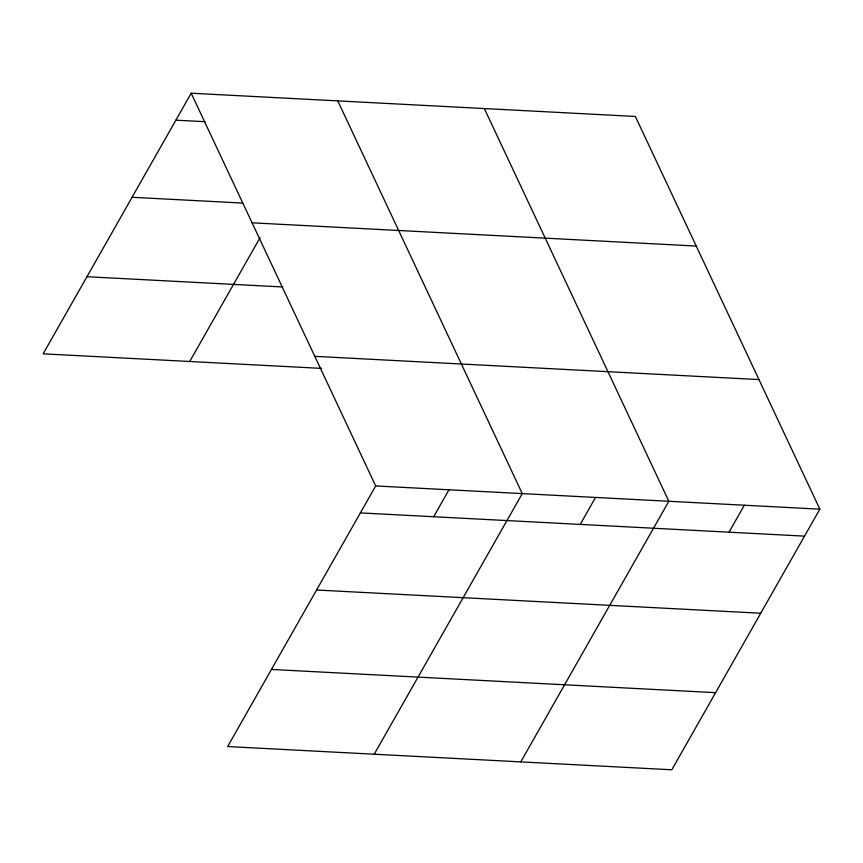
<?xml version="1.0" encoding="UTF-8"?>
<svg xmlns="http://www.w3.org/2000/svg" width="863" height="863" viewBox="0 0 863 863"><rect width="100%" height="100%" fill="white"/><g stroke="black" fill="none" stroke-linecap="round" stroke-linejoin="round"><path stroke-width="1.29" d="M191.198 93.215L375.685 485.945L227.649 746.549L671.802 769.785L819.85 509.17L635.351 116.451L191.198 93.215L43.15 353.83L321.64 368.393M189.72 361.489L260.065 237.659M433.658 516.743L448.976 489.774M374.218 754.219L522.266 493.604L337.767 100.885M580.227 524.402L595.546 497.444M520.788 761.878L668.836 501.274L484.337 108.555M729.019 532.191L744.348 505.222M175.879 120.184L205.189 121.715M132.082 197.282L242.676 203.075M252.082 222.816L696.236 246.052M86.947 276.721L282.827 286.969M314.812 356.343L758.965 379.58M375.685 485.945L819.85 509.17M360.367 512.902L804.532 536.139M316.57 590.012L760.735 613.237M271.446 669.44L715.6 692.676"/></g></svg>
